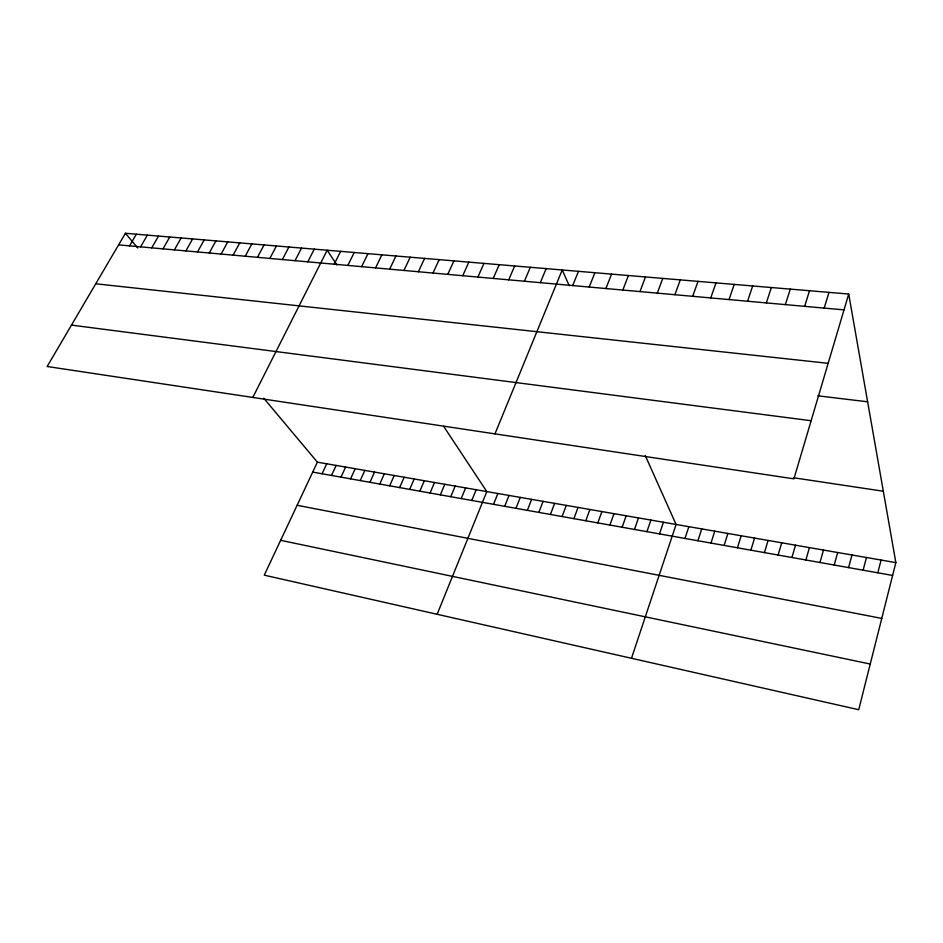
<?xml version="1.0" encoding="UTF-8"?>
<svg xmlns="http://www.w3.org/2000/svg" width="943" height="943" viewBox="0 0 943 943"><rect width="100%" height="100%" fill="white"/><g stroke="black" fill="none" stroke-linecap="round" stroke-linejoin="round"><path stroke-width="1.41" d="M848.712 294.027L793.9 478.855L47.15 366.497L125.419 233.286L848.712 294.027L895.85 562.617L858.708 709.714L264.276 575.159L317.39 462.164L263.769 398.229M877.803 572.802L881.08 560.059M863.128 570.185L866.464 557.513M848.617 567.592L851.989 555.003M834.237 565.034L837.667 552.515M819.997 562.5L823.475 550.052M805.9 559.989L809.424 547.612M791.943 557.502L795.503 545.195M778.128 555.038L781.723 542.803M764.431 552.598L768.073 540.433M824.194 308.09L828.98 292.377M750.876 550.182L754.553 538.088M737.45 547.789L741.163 535.754M804.65 306.345L809.518 290.739M724.153 545.419L727.902 533.455M785.366 304.613L790.305 289.124M710.975 543.074L714.77 531.18M697.926 540.74L701.757 528.917M766.329 302.903L771.362 287.532M684.995 538.441L688.861 526.677M747.563 301.23L752.667 285.965M631.492 658.273L676.096 524.461L645.236 455.493M659.511 533.903L663.436 522.257M729.033 299.568L734.208 284.421M646.933 531.663L650.906 520.088M634.486 529.436L638.482 517.931M710.751 297.929L715.996 282.888M622.144 527.243L626.176 515.786M609.921 525.062L613.976 513.676M692.704 296.314L698.02 281.379M597.803 522.905L601.893 511.577M674.893 294.723L680.28 279.882M585.803 520.76L589.917 509.491M573.898 518.638L578.047 507.428M657.318 293.143L662.764 278.421M562.111 516.54L566.283 505.389M639.967 291.587L645.472 276.959M550.429 514.465L554.625 503.362M538.842 512.391L543.074 501.358M622.828 290.055L628.403 275.533M527.361 510.352L531.616 499.366M605.913 288.534L611.547 274.118M515.986 508.324L520.265 497.397M589.198 287.037L594.892 272.716M504.705 506.308L509.02 495.44M493.531 504.316L497.857 493.507M437.151 614.282L486.8 491.586L443.623 426.295M572.707 285.564L578.448 271.336M471.795 500.45L476.168 489.735M494.969 433.874L562.205 269.969L569.277 285.776M461.221 498.564L465.63 487.908M450.754 496.702L455.174 486.093M540.327 282.664L546.174 268.625M440.357 494.851L444.801 484.289M524.426 281.238L530.32 267.293M430.055 493.012L434.511 482.51M508.725 279.835L514.678 265.985M419.835 491.185L424.315 480.73M409.698 489.382L414.201 478.973M493.213 278.444L499.212 264.677M399.643 487.59L404.158 477.241M389.671 485.81L394.209 475.508M477.889 277.065L483.924 263.403M379.781 484.054L384.331 473.787M369.962 482.309L374.536 472.089M462.754 275.71L468.824 262.13M360.238 480.565L364.823 470.404M447.784 274.378L453.913 260.881M350.584 478.844L355.181 468.73M433.002 273.046L439.167 259.643M341.001 477.146L345.621 467.068M331.5 475.449L336.132 465.418M322.07 473.763L326.726 463.791M418.386 271.737L424.598 258.417M403.946 270.452L410.193 257.203M389.671 269.168L395.954 256.013M375.573 267.906L381.88 254.834M361.617 266.657L367.97 253.655M347.837 265.419L354.214 252.5M334.199 264.205L340.612 251.368M252.818 397.439L327.174 250.237L336.875 264.912M307.807 261.836L314.278 249.152M295.018 260.692L301.524 248.08M282.37 259.561L288.9 247.019M269.863 258.441L276.417 245.97M257.486 257.321L264.064 244.932M245.239 256.225L251.84 243.907M233.121 255.14L239.746 242.893M221.122 254.068L227.77 241.891M209.263 253.007L215.923 240.889M197.523 251.958L204.207 239.911M185.901 250.909L192.608 238.933M174.396 249.883L181.127 237.966M163.009 248.869L169.752 237.011M151.74 247.856L158.507 236.068M140.59 246.854L147.367 235.137M129.545 245.864L136.334 234.206M118.606 244.885L844.009 309.87M95.75 283.784L828.154 363.326M817.864 395.812L867.619 401.801M71.468 325.111L811.133 420.731M793.428 477.736L883.32 491.232M317.39 462.164L895.85 562.617M312.722 472.101L892.608 575.442M297.116 505.283L881.764 618.408M280.66 540.315L870.248 664.037M125.419 233.286L137.761 247.997"/></g></svg>
